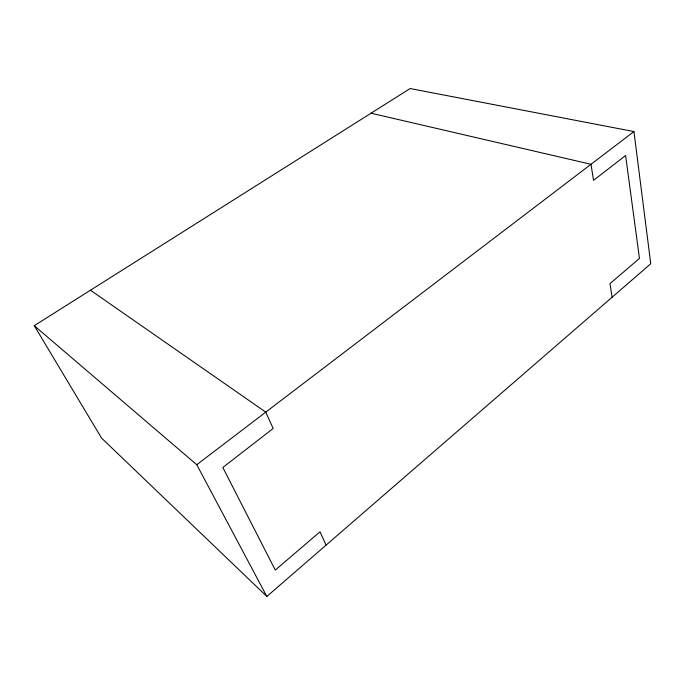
<?xml version="1.0" encoding="UTF-8"?>
<svg xmlns="http://www.w3.org/2000/svg" width="685" height="685" viewBox="0 0 685 685"><rect width="100%" height="100%" fill="white"/><g stroke="black" fill="none" stroke-linecap="round" stroke-linejoin="round"><path stroke-width="1.03" d="M266.85 596.455L650.75 263.759L633.942 131.563L410.135 88.545L34.25 325.683L101.56 438.075L266.85 596.455L196.766 464.721L34.25 325.683M196.766 464.721L633.942 131.563M371.047 113.205L590.992 164.289L593.544 180.335L625.593 155.512L639.465 258.399L609.958 283.65L612.116 297.239M90.463 290.217L265.746 412.147L273.152 428.485L222.822 467.47L275.276 570.074L320.015 531.783L326.069 545.132"/></g></svg>
